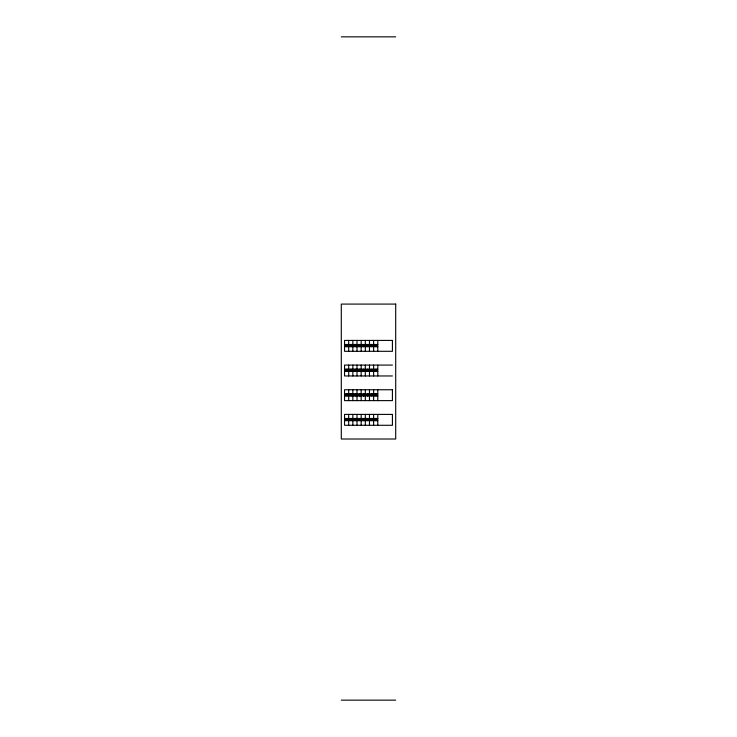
<?xml version="1.0" encoding="UTF-8"?>
<svg xmlns="http://www.w3.org/2000/svg" width="737" height="737" viewBox="0 0 737 737"><rect width="100%" height="100%" fill="white"/><g stroke="black" fill="none" stroke-linecap="round" stroke-linejoin="round"><path stroke-width="1.11" d="M341.295 36.85L395.705 36.85M344.538 344.492L377.786 344.492M345.625 345.404L346.279 345.404M349.78 345.404L350.434 345.404M353.935 345.404L354.589 345.404M358.099 345.404L358.744 345.404M362.254 345.404L362.899 345.404M366.409 345.404L367.063 345.404M370.564 345.404L371.218 345.404M374.718 345.404L375.373 345.404M345.625 345.764L346.279 345.764M349.78 345.764L350.434 345.764M353.935 345.764L354.589 345.764M358.099 345.764L358.744 345.764M362.254 345.764L362.899 345.764M366.409 345.764L367.063 345.764M370.564 345.764L371.218 345.764M374.718 345.764L375.373 345.764M344.538 346.676L377.786 346.676M392.416 365.082L344.538 365.082L344.538 375.962L392.416 375.962M344.538 369.154L377.786 369.154M345.625 370.066L346.279 370.066M349.78 370.066L350.434 370.066M353.935 370.066L354.589 370.066M358.099 370.066L358.744 370.066M362.254 370.066L362.899 370.066M366.409 370.066L367.063 370.066M370.564 370.066L371.218 370.066M374.718 370.066L375.373 370.066M345.625 370.425L346.279 370.425M349.78 370.425L350.434 370.425M353.935 370.425L354.589 370.425M358.099 370.425L358.744 370.425M362.254 370.425L362.899 370.425M366.409 370.425L367.063 370.425M370.564 370.425L371.218 370.425M374.718 370.425L375.373 370.425M344.538 371.337L377.786 371.337M344.538 393.825L377.786 393.825M345.625 394.728L346.279 394.728M349.78 394.728L350.434 394.728M353.935 394.728L354.589 394.728M358.099 394.728L358.744 394.728M362.254 394.728L362.899 394.728M366.409 394.728L367.063 394.728M370.564 394.728L371.218 394.728M374.718 394.728L375.373 394.728M345.625 395.096L346.279 395.096M349.78 395.096L350.434 395.096M353.935 395.096L354.589 395.096M358.099 395.096L358.744 395.096M362.254 395.096L362.899 395.096M366.409 395.096L367.063 395.096M370.564 395.096L371.218 395.096M374.718 395.096L375.373 395.096M346.279 395.272L346.952 395.272M350.434 395.272L351.107 395.272M354.589 395.272L355.262 395.272M358.744 395.272L359.426 395.272M362.899 395.272L363.581 395.272M367.063 395.272L367.735 395.272M371.218 395.272L371.89 395.272M375.373 395.272L376.045 395.272M344.538 395.999L377.786 395.999M344.538 418.487L377.786 418.487M345.625 419.39L346.279 419.39M349.78 419.39L350.434 419.39M353.935 419.39L354.589 419.39M358.099 419.39L358.744 419.39M362.254 419.39L362.899 419.39M366.409 419.39L367.063 419.39M370.564 419.39L371.218 419.39M374.718 419.39L375.373 419.39M345.625 419.758L346.279 419.758M349.78 419.758L350.434 419.758M353.935 419.758L354.589 419.758M358.099 419.758L358.744 419.758M362.254 419.758L362.899 419.758M366.409 419.758L367.063 419.758M370.564 419.758L371.218 419.758M374.718 419.758L375.373 419.758M344.538 420.661L377.786 420.661M341.295 700.15L395.705 700.15M377.786 340.42L377.786 351.3M377.786 365.082L377.786 375.962M377.786 389.744L377.786 400.624M377.786 414.406L377.786 425.286M376.045 344.492L376.045 346.676M376.045 369.154L376.045 371.337M376.045 393.825L376.045 395.999M376.045 418.487L376.045 420.661M375.373 345.22L375.373 345.948M375.373 369.882L375.373 370.61M375.373 394.544L375.373 395.272M375.373 419.206L375.373 419.943M373.631 340.42L373.631 351.3M373.631 365.082L373.631 375.962M373.631 389.744L373.631 400.624M373.631 414.406L373.631 425.286M371.89 344.492L371.89 346.676M371.89 369.154L371.89 371.337M371.89 393.825L371.89 395.999M371.89 418.487L371.89 420.661M371.218 345.22L371.218 345.948M371.218 369.882L371.218 370.61M371.218 394.544L371.218 395.272M371.218 419.206L371.218 419.943M369.477 340.42L369.477 351.3M369.477 365.082L369.477 375.962M369.477 389.744L369.477 400.624M369.477 414.406L369.477 425.286M367.735 344.492L367.735 346.676M367.735 369.154L367.735 371.337M367.735 393.825L367.735 395.999M367.735 418.487L367.735 420.661M367.063 345.22L367.063 345.948M367.063 369.882L367.063 370.61M367.063 394.544L367.063 395.272M367.063 419.206L367.063 419.943M365.322 340.42L365.322 351.3M365.322 365.082L365.322 375.962M365.322 389.744L365.322 400.624M365.322 414.406L365.322 425.286M363.581 344.492L363.581 346.676M363.581 369.154L363.581 371.337M363.581 393.825L363.581 395.999M363.581 418.487L363.581 420.661M362.899 345.22L362.899 345.948M362.899 369.882L362.899 370.61M362.899 394.544L362.899 395.272M362.899 419.206L362.899 419.943M361.167 340.42L361.167 351.3M361.167 365.082L361.167 375.962M361.167 389.744L361.167 400.624M361.167 414.406L361.167 425.286M359.426 344.492L359.426 346.676M359.426 369.154L359.426 371.337M359.426 393.825L359.426 395.999M359.426 418.487L359.426 420.661M358.744 345.22L358.744 345.948M358.744 369.882L358.744 370.61M358.744 394.544L358.744 395.272M358.744 419.206L358.744 419.943M357.003 340.42L357.003 351.3M357.003 365.082L357.003 375.962M357.003 389.744L357.003 400.624M357.003 414.406L357.003 425.286M355.262 344.492L355.262 346.676M355.262 369.154L355.262 371.337M355.262 393.825L355.262 395.999M355.262 418.487L355.262 420.661M354.589 345.22L354.589 345.948M354.589 369.882L354.589 370.61M354.589 394.544L354.589 395.272M354.589 419.206L354.589 419.943M352.848 340.42L352.848 351.3M352.848 365.082L352.848 375.962M352.848 389.744L352.848 400.624M352.848 414.406L352.848 425.286M351.107 344.492L351.107 346.676M351.107 369.154L351.107 371.337M351.107 393.825L351.107 395.999M351.107 418.487L351.107 420.661M350.434 345.22L350.434 345.948M350.434 369.882L350.434 370.61M350.434 394.544L350.434 395.272M350.434 419.206L350.434 419.943M348.693 340.42L348.693 351.3M348.693 365.082L348.693 375.962M348.693 389.744L348.693 400.624M348.693 414.406L348.693 425.286M346.952 344.492L346.952 346.676M346.952 369.154L346.952 371.337M346.952 393.825L346.952 395.999M346.952 418.487L346.952 420.661M346.279 345.22L346.279 345.948M346.279 369.882L346.279 370.61M346.279 394.544L346.279 395.272M346.279 419.206L346.279 419.943M395.705 304.086L341.295 304.086L341.295 439.012L395.705 439.012L395.705 304.086M392.416 340.42L344.538 340.42L344.538 351.3L392.416 351.3L392.416 340.42M347.809 345.22L345.625 345.22L345.625 345.948L347.809 345.948L347.809 345.22M351.964 345.22L349.78 345.22L349.78 345.948L351.964 345.948L351.964 345.22M356.118 345.22L353.935 345.22L353.935 345.948L356.118 345.948L356.118 345.22M360.273 345.22L358.099 345.22L358.099 345.948L360.273 345.948L360.273 345.22M364.428 345.22L362.254 345.22L362.254 345.948L364.428 345.948L364.428 345.22M368.583 345.22L366.409 345.22L366.409 345.948L368.583 345.948L368.583 345.22M372.738 345.22L370.564 345.22L370.564 345.948L372.738 345.948L372.738 345.22M376.893 345.22L374.718 345.22L374.718 345.948L376.893 345.948L376.893 345.22M347.809 369.882L345.625 369.882L345.625 370.619L347.809 370.619L347.809 369.882M351.964 369.882L349.78 369.882L349.78 370.619L351.964 370.619L351.964 369.882M356.118 369.882L353.935 369.882L353.935 370.619L356.118 370.619L356.118 369.882M360.273 369.882L358.099 369.882L358.099 370.619L360.273 370.619L360.273 369.882M364.428 369.882L362.254 369.882L362.254 370.619L364.428 370.619L364.428 369.882M368.583 369.882L366.409 369.882L366.409 370.619L368.583 370.61L368.583 369.882M372.738 369.882L370.564 369.882L370.564 370.619L372.738 370.61L372.738 369.882M376.893 369.882L374.718 369.882L374.718 370.619L376.893 370.61L376.893 369.882M392.416 389.744L344.538 389.744L344.538 400.624L392.416 400.624L392.416 389.744M347.809 394.544L345.625 394.544L345.625 395.281L347.809 395.281L347.809 394.544M351.964 394.544L349.78 394.544L349.78 395.281L351.964 395.272L351.964 394.544M356.118 394.544L353.935 394.544L353.935 395.281L356.118 395.272L356.118 394.544M360.273 394.544L358.099 394.544L358.099 395.281L360.273 395.281L360.273 394.544M364.428 394.544L362.254 394.544L362.254 395.281L364.428 395.272L364.428 394.544M368.583 394.544L366.409 394.544L366.409 395.281L368.583 395.281L368.583 394.544M372.738 394.544L370.564 394.544L370.564 395.281L372.738 395.281L372.738 394.544M376.893 394.544L374.718 394.544L374.718 395.281L376.893 395.272L376.893 394.544M392.416 414.406L344.538 414.406L344.538 425.286L392.416 425.286L392.416 414.406M347.809 419.206L345.625 419.215L345.625 419.943L347.809 419.943L347.809 419.206M351.964 419.206L349.78 419.206L349.78 419.943L351.964 419.943L351.964 419.206M356.118 419.215L353.935 419.215L353.935 419.943L356.118 419.943L356.118 419.206M360.273 419.215L358.099 419.215L358.099 419.943L360.273 419.943L360.273 419.206M364.428 419.206L362.254 419.206L362.254 419.943L364.428 419.943L364.428 419.206M368.583 419.206L366.409 419.206L366.409 419.943L368.583 419.943L368.583 419.206M372.738 419.206L370.564 419.206L370.564 419.943L372.738 419.943L372.738 419.206M376.893 419.206L374.718 419.206L374.718 419.943L376.893 419.943L376.893 419.206"/></g></svg>
